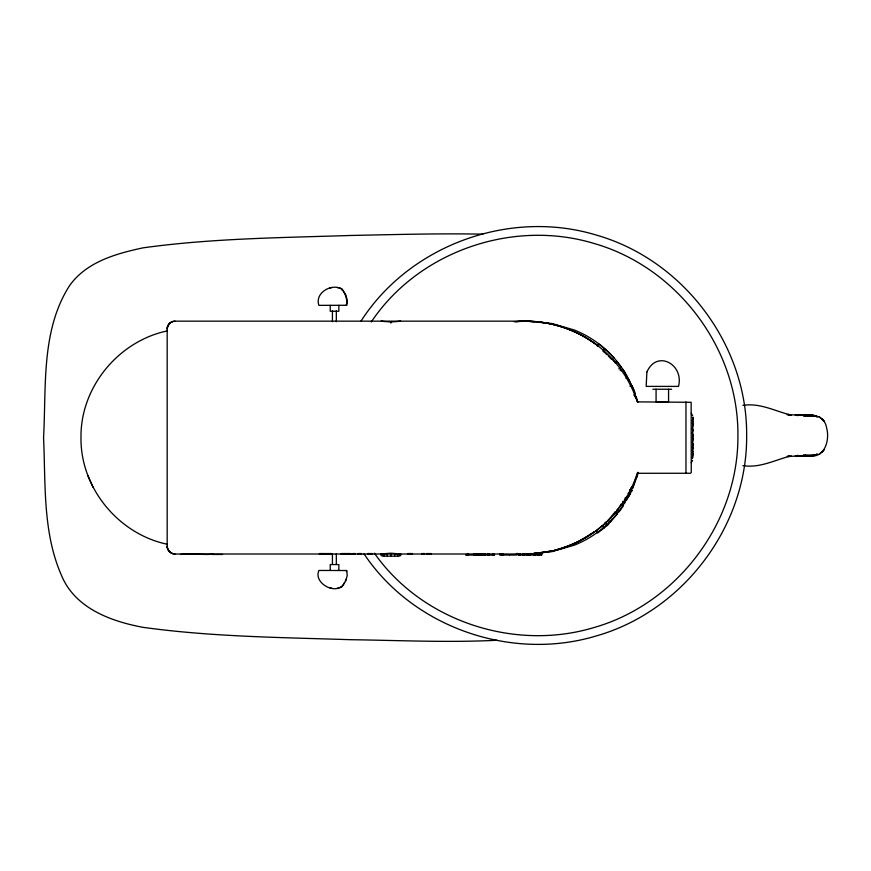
<?xml version="1.0" encoding="UTF-8"?>
<svg xmlns="http://www.w3.org/2000/svg" width="871" height="871" viewBox="0 0 871 871"><rect width="100%" height="100%" fill="white"/><g stroke="black" fill="none" stroke-linecap="round" stroke-linejoin="round"><path stroke-width="1.31" d="M332.428 564.343L332.428 553.825M567.304 546.291L554.446 550.505M586.368 537.059L574.544 543.493L562.1 548.316L553.923 550.45M514.336 321.737C543.646 318.71 574.555 327.866 597.375 345.395C574.305 327.91 544.702 318.906 515.806 321.791M620.196 368.956L621.524 370.676L620.217 368.662M616.505 511.288L617.702 509.644M637.648 472.931L632.792 487.466L623.081 505.43A105.228 105.228 0 0 1 574.522 545.104L551.866 551.691L533.738 553.314M345.275 581.077L345.95 579.204M344.285 582.971C338.035 596.395 312.939 583.918 318.906 570.451L346.832 570.527L347.213 575.491L345.831 580.815L342.172 586.531L340.147 587.598M636.679 477.373L638.454 472.485M632.749 488.25L637.245 475.806M630.909 488.958L631.736 487.02M692.63 460.367L691.258 462.741M612.052 519.007L607.904 524.952L597.713 532.998L596.014 530.733L605.933 522.927L615.035 512.224L617.267 513.988M614.044 514.489L615.035 512.224M630.343 489.676L631.54 487.259M619.096 507.477L620.914 504.287L623.288 505.833L619.139 511.778L616.875 510.079L618.356 508.348M628.405 496.906L631.965 490.427L630.234 489.654M628.263 493.356L629.962 494.195L626.336 500.52L624.703 499.573M622.188 503.492L623.625 501.522M360.823 321.399C409.501 245.284 509.448 208.877 595.818 234.93C683.006 259.504 747.47 344.807 746.643 435.5C747.47 526.193 683.006 611.496 595.818 636.07C511.375 661.394 413.181 627.534 364.089 553.945M371.264 321.987C418.32 251.458 512.431 219.002 593.358 243.27C676.919 266.831 738.706 348.585 737.9 435.5C738.706 522.415 676.919 604.169 593.358 627.73C514.217 651.345 421.989 621.143 374.399 553.172M597.484 346.429L599.204 344.187L610.212 353.768M809.137 455.914C824.815 458.484 829.921 440.171 826.688 428.173C823.596 409.261 801.374 416.621 787.885 414.465L789.67 414.738C774.254 410.677 759.479 402.772 742.919 405.353M822.137 452.212L824.249 449.501L819.295 454.27M169.159 323.762L169.714 323.195M602.884 351.144L604.757 349.021M170.183 322.803L167.657 326.266L167.178 328.922L167.178 546.248L167.657 548.904L170.183 552.366M606.51 521.729L604.605 523.547L606.51 521.903M615.264 362.608L616.722 361.421L621.175 367.192L618.856 368.825M624.899 498.288L629.962 494.195M620.261 370.643L622.613 369.064L624.79 371.884L627.643 377.481L625.988 378.395M346.157 305.362C348.019 300.963 345.439 293.026 341.584 288.78C331.056 283.26 314.616 292.994 318.906 305.362L346.832 305.275L347.213 300.321L345.831 294.986L342.172 289.27L340.147 288.203M400.497 553.989L390.905 553.194L381.182 553.912L382.053 554.01M629.929 386.136L631.649 385.352M171.456 321.998L172.11 321.704M633.653 395.031L635.427 394.389L634.175 390.306L627.022 376.261M813.318 455.5L817.325 454.27L808.821 455.914L813.372 455.5L802.975 455.5L813.253 455.5L817.325 454.27M167.178 330.936C118.314 341.192 80.284 387.453 80.992 437.59C80.284 487.716 118.314 533.977 167.178 544.233M329.913 287.942L331.949 287.539M174.973 321.159C170.803 321.247 167.276 324.741 167.178 328.922A7.708 7.708 0 0 1 167.722 326.07L168.016 325.416A7.785 7.785 0 0 1 169.224 323.685A7.806 7.806 0 0 1 174.984 321.159L525.964 321.159L539.062 321.9L551.985 324.077M337.142 588.273L338.95 587.969M803.334 415.5L813.372 415.5L803.606 415.5L806.971 415.086M807.395 455.914L803.683 455.5L811.141 455.5L802.975 455.5L807.809 455.914M808.342 415.086L803.606 415.5L812.044 415.5M803.683 415.5L811.141 415.5L802.975 415.5L807.493 415.086M808.93 415.086L805.033 415.5L813.285 415.5L817.325 416.73L813.318 415.5L808.821 415.086L817.325 416.73M801.168 415.086L796.987 415.5L800.667 415.086M807.221 415.5L811.347 415.086M531.299 553.531L525.964 554.01L539.062 553.281L551.985 551.093A116.692 116.692 0 0 0 637.637 472.332M534.152 553.531L551.811 551.005L533.901 553.64M787.188 456.284L791.423 456.012M497.014 640.261C448.206 642.722 399.299 640.37 350.458 639.695C281.257 637.441 211.729 636.853 143.051 627.338C110.606 621.284 74.786 608.132 61.351 575.078C42.548 532.116 45.684 483.503 43.55 437.59C46.413 386.68 40.828 330.349 69.647 285.514C86.567 261.844 116.006 253.646 143.051 247.843C211.729 238.316 281.257 237.729 350.458 235.475C394.585 234.593 438.734 233.297 482.872 234.168M798.805 455.914L787.885 456.535L789.67 456.262C774.254 460.324 759.479 468.228 742.919 465.647M382.053 321.159L381.182 321.257L390.905 321.976L400.627 321.257L399.756 321.159M652.847 389.25L671.617 389.25M638.552 401.89L691.149 402.293L691.258 472.496L690.485 473.258L638.541 473.291M799.97 415.086L795.267 415.021M804.096 415.086L805.849 415.086M692.978 453.181L692.467 458.396L692.978 453.105M802.681 455.914L804.271 455.914M795.321 455.914L811.347 455.914L805.033 455.5L810.008 455.914M801.168 455.914L797.009 455.5L801.745 455.914M319.407 553.553L326.015 553.553M346.691 553.553L341.203 553.553L341.203 554.239L346.691 554.239M407.9 553.553L412.451 553.553M426.67 553.553L431.167 553.553M169.714 551.974L169.224 551.485A7.774 7.774 0 0 1 168.016 549.753L167.722 549.1A7.708 7.708 0 0 1 167.178 546.248C167.265 550.428 170.803 553.923 174.973 554.01L528.349 554.01L528.349 555.045M528.882 554.01L535.327 554.01M213.014 554.228L207.342 554.468M319.407 554.239L326.015 554.239M407.9 554.239L412.451 554.239M426.67 554.239L431.167 554.239M381.16 554.381L381.901 554.381M399.909 554.381L400.649 554.381M180.493 554.468L185.294 554.01M207.102 554.468L185.697 554.01M212.47 554.468L215.431 554.468M215.986 554.468L218.98 554.468M219.557 554.468L222.562 554.468M465.56 555.045L478.571 555.045L478.571 554.01M478.778 555.045L494.597 555.045M509.306 555.045L499.725 555.045L499.725 554.01M509.568 555.045L516.753 555.045M535.327 555.045L518.125 555.045L518.125 554.01M382.619 556.166L399.19 556.166M516.394 553.521L518.441 553.608M787.188 414.716L791.423 414.988M803.334 455.5L808.342 455.914M525.964 321.159L533.956 321.878M536.623 322.118L551.866 323.489L574.522 330.076A105.239 105.239 0 0 1 623.081 369.75L632.792 387.704L637.648 402.239M805.033 455.5L808.93 455.914M337.142 287.539L338.95 287.844M329.913 587.86L331.949 588.273M628.459 493.008L630.321 493.563M341.421 288.66L341.693 289.836M171.456 553.172L172.11 553.466M630.147 489.894L631.867 490.678M630.06 490.144L631.78 490.928L630.179 489.818M346.157 570.451L346.571 571.583M628.383 493.149L630.081 493.988M622.591 501.369L625.008 502.839M819.295 416.73L824.271 421.499L822.137 418.788M615.307 511.908L617.539 513.661L610.266 522.186L608.23 520.227M608.187 355.749L611.551 359.342M603.734 351.873L604.692 352.711M605.77 353.648L606.956 354.682M608.971 352.69L614.436 358.46M605.421 523.319L607.381 525.365M613.968 361.149L615.655 362.978M602.22 525.844L604.093 527.968M169.159 551.408L169.224 551.485A7.806 7.806 0 0 0 174.973 554.01M612.411 359.266L615.645 363.163M691.258 413.268L692.63 415.641M628.383 378.929L629.689 381.498M87.862 475.577L93.077 487.346M635.645 397.372L634.719 395.194L635.765 398.069M636.08 396.49L637.855 402.304M586.346 537.069L594.196 531.952L579.596 541.043L567.282 546.302M692.978 421.074L692.978 417.089L692.467 421.074M692.978 438.135L692.978 433.943L692.467 438.135M692.978 447.433L692.978 443.252L692.467 447.433M685.956 401.912L685.956 473.258M668.569 389.25L668.569 401.869L656.081 401.869L656.081 389.25M541.294 554.01L541.294 555.045M538.899 554.01L538.899 555.045M538.583 554.01L538.583 555.045M537.755 554.01L537.755 555.045M537.407 554.01L537.407 555.045M535.23 554.01L535.23 555.045M534.87 554.01L534.87 555.045M534.108 554.01L534.108 555.045M533.607 554.01L533.607 555.045M529.851 554.01L529.851 555.045M529.644 554.01L529.644 555.045M527.064 554.01L527.064 555.045M524.647 554.01L524.647 555.045M524.266 554.01L524.266 555.045M523.95 554.01L523.95 555.045M523.308 554.01L523.308 555.045M522.97 554.01L522.97 555.045M522.535 554.01L522.535 555.045M520.27 554.01L520.27 555.045M519.889 554.01L519.889 555.045M519.366 554.01L519.366 555.045M518.92 554.01L518.92 555.045M503.079 554.01L503.079 555.045M502.262 554.01L502.262 555.045M501.914 554.01L502.012 555.045M501.13 554.01L501.13 555.045M493.955 554.01L493.955 555.045M493.171 554.01L493.171 555.045M492.648 554.01L492.648 555.045M492.496 554.01L492.496 555.045M489.589 554.01L489.589 555.045M488.283 554.01L488.283 555.045M488.163 554.01L488.163 555.045M487.629 554.01L487.629 555.045M485.234 554.01L485.234 555.045M484.918 554.01L484.918 555.045M484.102 554.01L484.102 555.045M483.743 554.01L483.743 555.045M482.665 554.01L482.665 555.045M482.447 554.01L482.512 555.045M481.968 554.01L481.968 555.045M481.391 554.01L481.467 555.045M481.184 554.01L481.249 555.045M480.487 554.01L480.487 555.045M480.095 554.01L480.095 555.045M479.888 554.01L479.888 555.045M479.072 554.01L479.072 555.045M478.865 554.01L478.865 555.045M477.286 554.01L477.286 555.045M476.393 554.01L476.393 555.045M475.185 554.01L475.185 555.045M475.098 554.01L475.098 555.045M473.78 554.01L473.78 555.045M468.446 554.01L468.446 555.045M467.052 554.01L467.052 555.045M423.948 553.553L423.948 554.239M423.654 553.553L423.654 554.239M411.156 553.553L411.156 554.239M409.218 553.553L409.218 554.239M400.649 554.01L400.649 555.698M399.909 554.01L399.909 555.698M397.797 554.01L397.797 555.698M394.639 554.01L394.639 555.698M390.905 321.976L390.905 323.108M390.905 554.01L390.905 555.698M387.17 554.01L387.17 555.698M384.013 554.01L384.013 555.698M381.901 554.01L381.901 555.698M381.683 553.553L381.683 554.239M381.16 554.01L381.16 555.698M380.845 553.553L380.845 554.239M368.803 553.553L368.803 554.239M368.651 553.553L368.651 554.239M367.78 553.553L367.78 554.239M360.431 553.553L360.431 554.239M355.063 553.553L355.063 554.239M349.674 553.553L349.674 554.239M349.021 553.553L349.021 554.239M348.825 553.553L348.868 554.239M347.986 553.553L347.986 554.239M346.484 553.553L346.484 554.239M345.613 553.553L345.613 554.239M342.063 553.553L342.063 554.239M338.863 305.362L338.863 311.241L330.229 311.241L330.229 305.362M338.863 570.451L338.863 564.56L330.229 564.56L330.229 570.451M336.326 310.816L336.326 321.747M336.326 553.825L336.326 564.343M332.428 310.816L332.428 321.747M330.305 553.553L330.305 554.239M327.844 553.553L327.932 554.239M551.974 324.154A116.692 116.692 0 0 1 637.234 401.585M646.881 372.026L646.184 386.397L678.465 386.397C684.388 364.862 657.093 349.042 646.881 372.026M692.978 421.782L692.467 423.175L692.978 421.782M692.978 423.622L692.467 429.055L692.978 423.622M692.978 429.479L692.467 433.301L692.978 429.479M692.978 438.788L692.467 442.61L692.978 438.788M692.978 447.923L692.467 450.59L692.978 447.879M692.978 451.243L692.467 452.637L692.978 451.243M331.154 553.553L327.082 553.553L327.082 554.239L331.154 554.239L331.154 553.553M349.804 553.553L347.366 553.553L347.366 554.239L349.804 554.239L349.804 553.553M351.361 553.553L350.512 554.239L351.361 553.553M355.357 553.553L352.635 553.553L352.635 554.239L355.357 554.239L355.357 553.553M361.432 553.553L357.752 553.553L357.752 554.239L361.432 554.239L361.432 553.553M372.178 553.553L367.627 553.553L367.627 554.239L372.178 554.239L372.178 553.553M424.504 553.553L421.956 553.553L421.956 554.239L424.504 554.239L424.504 553.553M541.827 554.01L536.177 554.01L536.177 555.045L541.827 555.045L541.827 554.01M353.484 554.239L353.484 553.553L353.397 554.239"/></g></svg>
